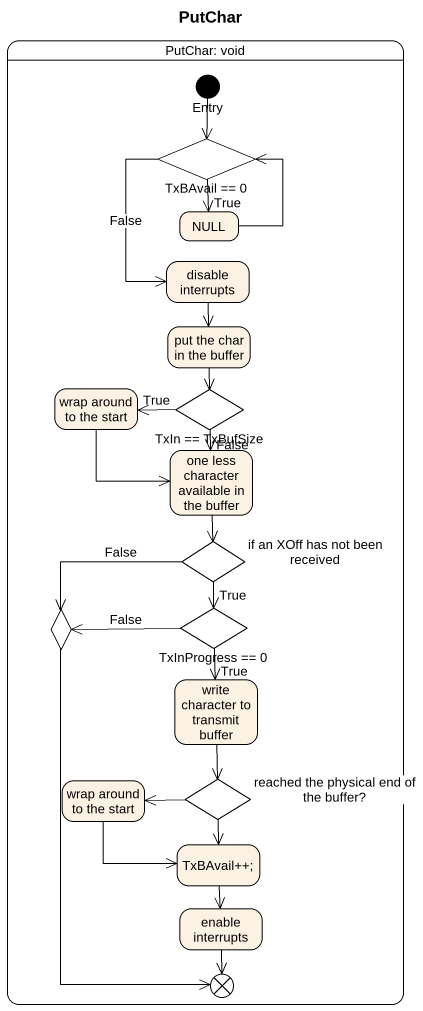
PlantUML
@startuml
title PutChar
hide empty description
state "PutChar: void" as PutChar_void {
  state Entry <<start>>
  state "TxBAvail == 0" as TxBAvail_0 <<choice>>
  state NULL
  state "disable interrupts" as disable_interrupts
  state "put the char in the buffer" as put_the_char_in_the_buffer
  state "wrap around to the start" as wrap_around_to_the_start
  state "TxIn == TxBufSize" as TxIn_TxBufSize <<choice>>
  state "one less character available in the buffer" as one_less_character
  state "if an XOff has not been received" as if_an_XOff_has_not_been <<choice>>
  state choice1 <<choice>>
  state "TxInProgress == 0" as TxInProgress_0 <<choice>>
  state "write character to transmit buffer" as write_character_to_transmit
  state "wrap around to the start" as wrap_around_to_the_start_2
  state "reached the physical end of the buffer?" as reached_the_physical_end_of <<choice>>
  state "TxBAvail++;" as TxBAvail
  state "enable interrupts" as enable_interrupts
  state flowfinal1 <<end>>
}
Entry --> TxBAvail_0
TxBAvail_0 --> NULL : True
TxBAvail_0 --> disable_interrupts : False
NULL -up-> TxBAvail_0
disable_interrupts --> put_the_char_in_the_buffer
put_the_char_in_the_buffer --> TxIn_TxBufSize
wrap_around_to_the_start --> one_less_character
TxIn_TxBufSize -left-> wrap_around_to_the_start : True
TxIn_TxBufSize --> one_less_character : False
one_less_character --> if_an_XOff_has_not_been
if_an_XOff_has_not_been -left-> choice1 : False
if_an_XOff_has_not_been --> TxInProgress_0 : True
choice1 --> flowfinal1
TxInProgress_0 -left-> choice1 : False
TxInProgress_0 --> write_character_to_transmit : True
write_character_to_transmit --> reached_the_physical_end_of
wrap_around_to_the_start_2 -right-> TxBAvail
reached_the_physical_end_of -left-> wrap_around_to_the_start_2
reached_the_physical_end_of --> TxBAvail
TxBAvail --> enable_interrupts
enable_interrupts --> flowfinal1
@enduml
